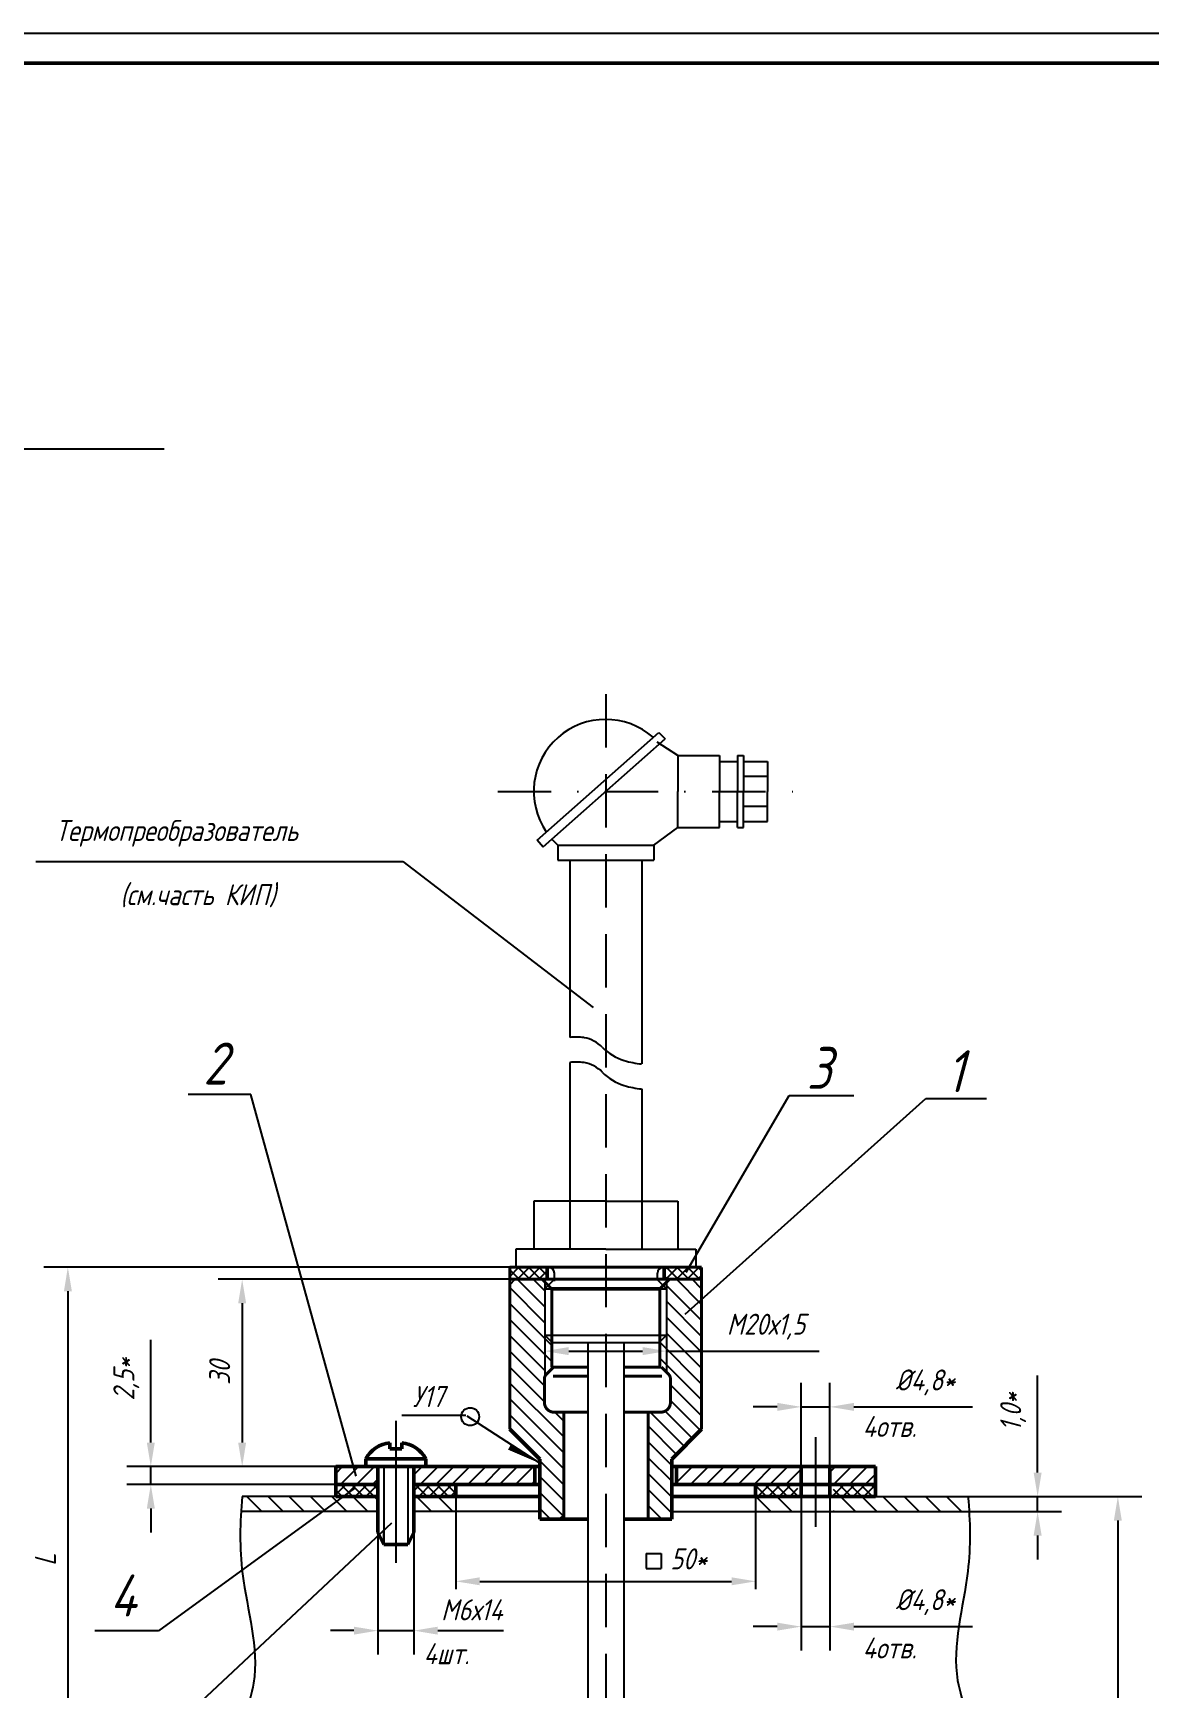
# Model space of a CAD drawing. Header units: inches. Extents: x 2854 to 6563, y -110 to 2015.
# Drawn here: x 5510.5 to 5696.8, y 1022.6 to 1298.7 of the extents above; entities that cross this region are included whole.
import ezdxf

# ---------------------------------------------------------------- set-up
doc = ezdxf.new("R2010")
doc.units = ezdxf.units.IN
doc.header["$LTSCALE"] = 0.7
doc.header["$MEASUREMENT"] = 0
doc.linetypes.add('DASHDOT', pattern=[25.4, 12.7, -6.35, 0, -6.35])
doc.linetypes.add('DASHED', pattern=[19.05, 12.7, -6.35])
doc.styles.get("Standard").update_dxf_attribs({"font": 'romand.shx', "width": 0.8, "oblique": 15, "height": 3.5})
doc.dimstyles.get("Standard").update_dxf_attribs({"dimtxt": 3.5, "dimasz": 4, "dimexe": 4, "dimexo": 0, "dimgap": 2, "dimtad": 1, "dimdec": 0, "dimdsep": 46, "dimtxsty": 'Standard', "dimcen": 0.09, "dimadec": 0, "dimazin": 0, "dimtfac": 1, "dimtdec": 0, "dimtmove": 0, "dimatfit": 3, "dimfxl": 0, "dimtolj": 1, "dimtzin": 0, "dimlwd": 25, "dimlwe": 25, "dimarcsym": 0})

# ---------------------------------------------------------------- blocks, each defined once
blk = doc.blocks.new('*D100')
at = {"color": 0, "lineweight": 25}
for p, q in [((5678.04, 1058.65), (5678.04, 1074.84)), ((5666.42, 1054.65), (5682.04, 1054.65)), ((5666.61, 1052.15), (5682.04, 1052.15)), ((5678.04, 1052.15), (5678.04, 1054.65)), ((5678.04, 1048.15), (5678.04, 1044.15))]:
    blk.add_line(p, q, dxfattribs=at)
for points in [[(5677.38, 1058.65), (5678.71, 1058.65), (5678.04, 1054.65)], [(5677.38, 1048.15), (5678.71, 1048.15), (5678.04, 1052.15)]]:
    blk.add_solid(points, dxfattribs=at)
at = {"layer": 'DEFPOINTS', "color": 0, "lineweight": 25}
for p in [(5666.42, 1054.65), (5666.61, 1052.15), (5678.04, 1054.65)]:
    blk.add_point(p, dxfattribs=at)
at = {"color": 0, "lineweight": 25, "insert": (5673.96, 1068.75), "char_height": 3.5, "attachment_point": 5, "rotation": 90}
blk.add_mtext('\\A1;1,0*', dxfattribs=at)
blk = doc.blocks.new('*D101')
at = {"color": 0, "lineweight": 25}
for p, q in [((5666.42, 1054.65), (5695.42, 1054.65)), ((5691.42, 1050.65), (5691.42, 954.76)), ((5666.79, 950.76), (5695.42, 950.76))]:
    blk.add_line(p, q, dxfattribs=at)
for points in [[(5690.75, 1050.65), (5692.08, 1050.65), (5691.42, 1054.65)], [(5690.75, 954.76), (5692.08, 954.76), (5691.42, 950.76)]]:
    blk.add_solid(points, dxfattribs=at)
at = {"layer": 'DEFPOINTS', "color": 0, "lineweight": 25}
for p in [(5666.42, 1054.65), (5666.79, 950.76), (5691.42, 950.76)]:
    blk.add_point(p, dxfattribs=at)
at = {"color": 0, "lineweight": 25, "insert": (5687.67, 1002.71), "char_height": 3.5, "attachment_point": 5, "rotation": 90}
blk.add_mtext('\\A1;H', dxfattribs=at)
blk = doc.blocks.new('*D112')
at = {"color": 0, "lineweight": 25}
for p, q in [((5638.62, 1059.65), (5638.62, 1073.6)), ((5643.42, 1059.65), (5643.42, 1073.6)), ((5634.62, 1069.6), (5630.62, 1069.6)), ((5638.62, 1069.6), (5643.42, 1069.6)), ((5647.42, 1069.6), (5667.2, 1069.6))]:
    blk.add_line(p, q, dxfattribs=at)
for points in [[(5634.62, 1070.27), (5634.62, 1068.93), (5638.62, 1069.6)], [(5647.42, 1070.27), (5647.42, 1068.93), (5643.42, 1069.6)]]:
    blk.add_solid(points, dxfattribs=at)
at = {"layer": 'DEFPOINTS', "color": 0, "lineweight": 25}
for p in [(5643.42, 1069.6), (5638.62, 1059.65), (5643.42, 1059.65)]:
    blk.add_point(p, dxfattribs=at)
at = {"color": 0, "lineweight": 25, "insert": (5659.31, 1073.68), "char_height": 3.5, "attachment_point": 5}
blk.add_mtext('\\A1;%%C4,8*', dxfattribs=at)
blk = doc.blocks.new('*D113')
at = {"color": 0, "lineweight": 25}
for p, q in [((5530.16, 1063.65), (5530.16, 1080.77)), ((5561.02, 1059.65), (5526.16, 1059.65)), ((5530.16, 1056.65), (5530.16, 1059.65)), ((5561.02, 1056.65), (5526.16, 1056.65)), ((5530.16, 1052.65), (5530.16, 1048.65))]:
    blk.add_line(p, q, dxfattribs=at)
for points in [[(5529.5, 1063.65), (5530.83, 1063.65), (5530.16, 1059.65)], [(5529.5, 1052.65), (5530.83, 1052.65), (5530.16, 1056.65)]]:
    blk.add_solid(points, dxfattribs=at)
at = {"layer": 'DEFPOINTS', "color": 0, "lineweight": 25}
for p in [(5530.16, 1059.65), (5561.02, 1059.65), (5561.02, 1056.65)]:
    blk.add_point(p, dxfattribs=at)
at = {"color": 0, "lineweight": 25, "insert": (5526.08, 1074.21), "char_height": 3.5, "attachment_point": 5, "rotation": 90}
blk.add_mtext('\\A1;2,5*', dxfattribs=at)
blk = doc.blocks.new('*D145')
at = {"color": 0, "lineweight": 25}
for p, q in [((5590.02, 1090.88), (5541.4, 1090.88)), ((5545.4, 1086.88), (5545.4, 1063.65)), ((5561.02, 1059.65), (5541.4, 1059.65))]:
    blk.add_line(p, q, dxfattribs=at)
for points in [[(5544.73, 1086.88), (5546.06, 1086.88), (5545.4, 1090.88)], [(5544.73, 1063.65), (5546.06, 1063.65), (5545.4, 1059.65)]]:
    blk.add_solid(points, dxfattribs=at)
at = {"layer": 'DEFPOINTS', "color": 0, "lineweight": 25}
for p in [(5590.02, 1090.88), (5545.4, 1059.65), (5561.02, 1059.65)]:
    blk.add_point(p, dxfattribs=at)
at = {"color": 0, "lineweight": 25, "insert": (5541.65, 1075.27), "char_height": 3.5, "attachment_point": 5, "rotation": 90}
blk.add_mtext('\\A1;30', dxfattribs=at)

msp = doc.modelspace()

# ---------------------------------------------------------------- hatches: boundary and pattern name
at = {"lineweight": 25}
h = msp.add_hatch(dxfattribs=at)
h.set_pattern_fill('ANSI37', color=256, scale=10, angle=90, style=0)
h.set_pattern_definition([(135, (0, -5), (-0.88388348, -0.88388348), []), (225, (0, -5), (0.88388348, -0.88388348), [])])
h.paths.add_polyline_path([(5596.28, 1092.88), (5591.02, 1092.88), (5590.02, 1092.88), (5590.02, 1090.88), (5596.28, 1090.88)])
h.paths.add_polyline_path([(5622.02, 1092.88), (5615.75, 1092.88), (5615.75, 1090.88), (5616.62, 1090.88), (5622.02, 1090.88)])
h = msp.add_hatch(dxfattribs=at)
h.set_pattern_fill('ANSI31', color=256, scale=15, style=0)
h.paths.add_polyline_path([(5594.22, 1059.65), (5574.02, 1059.65), (5574.02, 1056.65), (5594.22, 1056.65)])
h.paths.add_polyline_path([(5568.02, 1059.65), (5561.02, 1059.65), (5561.02, 1056.65), (5568.02, 1056.65)])
h.paths.add_polyline_path([(5638.62, 1059.65), (5617.82, 1059.65), (5617.82, 1056.65), (5638.62, 1056.65)])
h.paths.add_polyline_path([(5651.02, 1059.65), (5643.42, 1059.65), (5643.42, 1056.65), (5651.02, 1056.65)])

# ---------------------------------------------------------------- linework, layer by layer
for p, q in [((5302.11, 1298.69), (5896.11, 1298.69)), ((5594.58, 1164.12), (5614.87, 1182.07)), ((5614.87, 1182.07), (5615.91, 1180.99)), ((5595.57, 1162.99), (5615.91, 1180.99)), ((5618.02, 1178.24), (5614.62, 1180.44)), ((5618.02, 1178.24), (5618.02, 1172.24)), ((5618.02, 1178.24), (5625.02, 1178.24)), ((5618.02, 1178.24), (5618.02, 1172.24)), ((5625.02, 1178.24), (5625.02, 1172.24)), ((5625.02, 1177.24), (5628.02, 1177.24)), ((5628.02, 1178.24), (5629.02, 1178.24)), ((5628.02, 1178.24), (5628.02, 1172.24)), ((5629.02, 1178.24), (5629.02, 1172.24)), ((5629.02, 1177.24), (5633.02, 1177.24)), ((5633.02, 1177.24), (5633.02, 1172.24)), ((5633.02, 1174.74), (5629.02, 1174.74)), ((5618.02, 1166.24), (5618.02, 1172.24)), ((5618.02, 1166.24), (5618.02, 1172.24)), ((5618.02, 1166.24), (5618.02, 1172.24)), ((5618.02, 1166.24), (5618.02, 1172.24)), ((5625.02, 1166.24), (5625.02, 1172.24)), ((5625.02, 1166.24), (5625.02, 1172.24)), ((5628.02, 1166.24), (5628.02, 1172.24)), ((5628.02, 1166.24), (5628.02, 1172.24)), ((5629.02, 1166.24), (5629.02, 1172.24)), ((5629.02, 1166.24), (5629.02, 1172.24)), ((5633.02, 1167.24), (5633.02, 1172.24)), ((5633.02, 1167.24), (5633.02, 1172.24)), ((5633.02, 1169.74), (5629.02, 1169.74)), ((5633.02, 1169.74), (5629.02, 1169.74)), ((5614.02, 1163.29), (5618.02, 1166.24)), ((5618.02, 1166.24), (5625.02, 1166.24)), ((5618.02, 1166.24), (5625.02, 1166.24)), ((5625.02, 1167.24), (5628.02, 1167.24)), ((5625.02, 1167.24), (5628.02, 1167.24)), ((5628.02, 1166.24), (5629.02, 1166.24)), ((5628.02, 1166.24), (5629.02, 1166.24)), ((5629.02, 1167.24), (5633.02, 1167.24)), ((5629.02, 1167.24), (5633.02, 1167.24)), ((5594.6, 1164.14), (5595.57, 1162.99)), ((5598.02, 1163.29), (5614.02, 1163.29)), ((5598.02, 1163.29), (5598.02, 1160.79)), ((5614.02, 1163.29), (5614.02, 1160.79)), ((5598.02, 1160.79), (5614.02, 1160.79)), ((5600.02, 1160.79), (5600.02, 1131.19)), ((5612.02, 1160.79), (5612.02, 1126.79)), ((5600.02, 1127.02), (5600.02, 1095.88)), ((5612.02, 1122.63), (5612.02, 1095.88)), ((5606.02, 1103.88), (5594.02, 1103.88)), ((5606.02, 1103.88), (5594.02, 1103.88)), ((5606.02, 1103.88), (5618.02, 1103.88)), ((5606.02, 1095.88), (5591.02, 1095.88)), ((5606.02, 1095.88), (5621.02, 1095.88)), ((5621.02, 1092.88), (5591.02, 1092.88)), ((5595.88, 1090.81), (5595.88, 1086.8)), ((5597.47, 1090.59), (5597.47, 1091.88)), ((5614.64, 1090.81), (5614.64, 1091.88)), ((5616.16, 1090.81), (5616.16, 1086.8)), ((5595.85, 1089.31), (5616.16, 1089.31)), ((5615.02, 1089.31), (5615.02, 1086.8)), ((5595.88, 1086.8), (5595.88, 1076.22)), ((5615.02, 1086.8), (5615.02, 1082.57)), ((5616.16, 1086.8), (5616.16, 1076.22)), ((5597.02, 1082.56), (5597.02, 1078.9)), ((5615.02, 1082.57), (5615.02, 1078.9)), ((5595.85, 1081.54), (5616.16, 1081.54)), ((5595.85, 1081.54), (5597.02, 1080.38)), ((5597.02, 1080.34), (5615.02, 1080.34)), ((5616.13, 1081.54), (5615.02, 1080.44)), ((5595.88, 1076.22), (5595.88, 1074.65)), ((5616.16, 1076.22), (5616.16, 1075.37)), ((5599.02, 1050.88), (5599.02, 1068.72)), ((5613.02, 1055.88), (5613.02, 1068.72)), ((5595.18, 1060.13), (5582.91, 1068.06))]:
    msp.add_line(p, q)
at = {"lineweight": 50}
for p, q in [((5322.11, 1293.69), (5891.11, 1293.69)), ((5596.28, 1092.88), (5596.28, 1090.88)), ((5615.75, 1092.88), (5615.75, 1090.88)), ((5615.02, 1089.28), (5597.02, 1089.28)), ((5595.02, 1060.88), (5590.02, 1065.88)), ((5617.02, 1060.88), (5622.02, 1065.88)), ((5576.02, 1060.93), (5566.02, 1060.93)), ((5572.02, 1062.63), (5570.02, 1062.63)), ((5595.02, 1059.65), (5561.02, 1059.65)), ((5617.02, 1059.65), (5651.02, 1059.65)), ((5638.62, 1054.65), (5638.62, 1059.65)), ((5643.42, 1054.65), (5643.42, 1059.65)), ((5568.02, 1056.65), (5561.02, 1056.65)), ((5595.02, 1056.65), (5574.02, 1056.65)), ((5617.02, 1056.65), (5651.02, 1056.65)), ((5568.02, 1054.65), (5561.02, 1054.65)), ((5595.02, 1054.65), (5574.02, 1054.65)), ((5651.02, 1054.65), (5617.02, 1054.65)), ((5568.02, 1048.65), (5569.02, 1046.65)), ((5573.02, 1046.65), (5569.02, 1046.65)), ((5574.02, 1048.65), (5573.02, 1046.65))]:
    msp.add_line(p, q, dxfattribs=at)
at = {"lineweight": 25}
for p, q in [((5470.39, 1229.35), (5532.41, 1229.35)), ((5510.99, 1160.54), (5572.18, 1160.54)), ((5572.18, 1160.54), (5603.95, 1136.2)), ((5546.84, 1121.68), (5536.38, 1121.68)), ((5564.42, 1058.07), (5546.84, 1121.68)), ((5619.27, 1085.08), (5659.38, 1121.01)), ((5619.46, 1092.05), (5636.6, 1121.52)), ((5636.6, 1121.52), (5647.37, 1121.52)), ((5659.38, 1121.01), (5669.51, 1121.01)), ((5590.02, 1092.88), (5512.33, 1092.88)), ((5595.88, 1086.28), (5591.28, 1090.88)), ((5595.88, 1088.93), (5593.93, 1090.88)), ((5595.88, 1089.31), (5597.47, 1090.88)), ((5616.16, 1089.31), (5614.57, 1090.88)), ((5622.02, 1086.66), (5617.8, 1090.88)), ((5622.02, 1089.31), (5620.45, 1090.88)), ((5516.33, 1088.88), (5516.33, 989.42)), ((5595.88, 1083.63), (5590.02, 1089.49)), ((5622.02, 1084.01), (5616.16, 1089.86)), ((5597.02, 1079.84), (5590.02, 1086.84)), ((5622.02, 1081.35), (5616.16, 1087.21)), ((5597.02, 1077.19), (5590.02, 1084.19)), ((5621.82, 1078.9), (5616.16, 1084.56)), ((5616.16, 1083.4), (5616.16, 1075.37)), ((5595.88, 1075.68), (5590.02, 1081.53)), ((5622.02, 1073.4), (5615.02, 1080.4)), ((5619.17, 1078.9), (5616.16, 1081.91)), ((5595.81, 1073.09), (5590.02, 1078.88)), ((5599.85, 1078.9), (5612.16, 1078.9)), ((5622.02, 1070.75), (5615.02, 1077.75)), ((5616.52, 1078.9), (5616.16, 1079.26)), ((5616.16, 1078.9), (5641.63, 1078.9)), ((5622.02, 1076.05), (5619.17, 1078.9)), ((5622.02, 1078.7), (5621.82, 1078.9)), ((5595.81, 1070.44), (5590.02, 1076.23)), ((5599.02, 1064.58), (5590.02, 1073.58)), ((5622.02, 1068.1), (5616.81, 1073.3)), ((5599.02, 1061.93), (5590.02, 1070.93)), ((5599.02, 1067.23), (5597.53, 1068.72)), ((5619.15, 1063.01), (5613.44, 1068.72)), ((5620.48, 1064.33), (5615.93, 1068.88)), ((5621.8, 1065.66), (5616.81, 1070.65)), ((5582.71, 1068.17), (5572.01, 1068.17)), ((5599.02, 1059.28), (5590.02, 1068.28)), ((5617.82, 1061.68), (5613.08, 1066.43)), ((5617.02, 1059.84), (5613.08, 1063.77)), ((5599.02, 1056.62), (5595.02, 1060.62)), ((5617.02, 1057.19), (5613.08, 1061.12)), ((5599.02, 1053.97), (5595.02, 1057.97)), ((5617.02, 1054.53), (5613.08, 1058.47)), ((5564.1, 1055.97), (5531.42, 1032.23)), ((5568.02, 1056.65), (5561.02, 1056.65)), ((5562.69, 1056.65), (5561.02, 1054.98)), ((5562.1, 1054.65), (5561.02, 1055.73)), ((5563.87, 1054.65), (5561.87, 1056.65)), ((5564.46, 1056.65), (5562.46, 1054.65)), ((5565.63, 1054.65), (5563.63, 1056.65)), ((5566.23, 1056.65), (5564.23, 1054.65)), ((5567.4, 1054.65), (5565.4, 1056.65)), ((5568, 1056.65), (5566, 1054.65)), ((5568.02, 1055.8), (5567.17, 1056.65)), ((5568.02, 1054.91), (5567.76, 1054.65)), ((5581.02, 1056.65), (5574.02, 1056.65)), ((5575.07, 1056.65), (5574.02, 1055.61)), ((5574.47, 1054.65), (5574.02, 1055.11)), ((5576.24, 1054.65), (5574.24, 1056.65)), ((5576.83, 1056.65), (5574.83, 1054.65)), ((5578.01, 1054.65), (5576.01, 1056.65)), ((5578.6, 1056.65), (5576.6, 1054.65)), ((5579.78, 1054.65), (5577.78, 1056.65)), ((5580.37, 1056.65), (5578.37, 1054.65)), ((5581.02, 1055.18), (5579.54, 1056.65)), ((5581.02, 1055.53), (5580.14, 1054.65)), ((5598.87, 1051.47), (5595.02, 1055.32)), ((5617.02, 1051.88), (5613.08, 1055.82)), ((5632.81, 1054.65), (5630.81, 1056.65)), ((5631.02, 1056.65), (5651.02, 1056.65)), ((5633.4, 1056.65), (5631.4, 1054.65)), ((5634.58, 1054.65), (5632.58, 1056.65)), ((5635.17, 1056.65), (5633.17, 1054.65)), ((5636.34, 1054.65), (5634.34, 1056.65)), ((5636.94, 1056.65), (5634.94, 1054.65)), ((5638.02, 1054.75), (5636.11, 1056.65)), ((5638.02, 1055.97), (5636.71, 1054.65)), ((5638.02, 1056.52), (5637.88, 1056.65)), ((5644.02, 1056.65), (5651.02, 1056.65)), ((5645.78, 1056.65), (5644.02, 1054.89)), ((5645.18, 1054.65), (5644.02, 1055.82)), ((5646.95, 1054.65), (5644.95, 1056.65)), ((5647.55, 1056.65), (5645.55, 1054.65)), ((5648.72, 1054.65), (5646.72, 1056.65)), ((5649.31, 1056.65), (5647.31, 1054.65)), ((5650.49, 1054.65), (5648.49, 1056.65)), ((5651.02, 1056.59), (5649.08, 1054.65)), ((5651.02, 1055.89), (5650.25, 1056.65)), ((5651.02, 1054.82), (5650.85, 1054.65)), ((5568.02, 1052.15), (5545.2, 1052.15)), ((5568.02, 1054.65), (5545.39, 1054.65)), ((5548.69, 1052.15), (5546.19, 1054.65)), ((5552.22, 1052.15), (5549.72, 1054.65)), ((5555.76, 1052.15), (5553.26, 1054.65)), ((5559.29, 1052.15), (5556.79, 1054.65)), ((5562.83, 1052.15), (5560.33, 1054.65)), ((5568.02, 1054.65), (5561.02, 1054.65)), ((5568.02, 1054.65), (5561.02, 1054.65)), ((5568.02, 1054.65), (5561.02, 1054.65)), ((5568.02, 1054.65), (5561.02, 1054.65)), ((5568.02, 1054.65), (5561.02, 1054.65)), ((5566.37, 1052.15), (5563.87, 1054.65)), ((5568.02, 1054.04), (5567.4, 1054.65)), ((5595.02, 1054.65), (5574.02, 1054.65)), ((5595.02, 1054.65), (5574.02, 1054.65)), ((5595.02, 1054.65), (5574.02, 1054.65)), ((5595.02, 1054.65), (5574.02, 1054.65)), ((5595.02, 1054.65), (5574.02, 1054.65)), ((5595.02, 1054.65), (5574.02, 1054.65)), ((5595.02, 1052.15), (5574.02, 1052.15)), ((5576.97, 1052.15), (5574.47, 1054.65)), ((5580.51, 1052.15), (5578.01, 1054.65)), ((5581.02, 1054.65), (5581.02, 1039.21)), ((5596.81, 1050.88), (5595.02, 1052.67)), ((5615.37, 1050.88), (5613.08, 1053.17)), ((5617.02, 1054.65), (5649.18, 1054.65)), ((5617.02, 1054.65), (5650.76, 1054.65)), ((5617.02, 1054.65), (5650.61, 1054.65)), ((5617.02, 1054.65), (5651.02, 1054.65)), ((5617.02, 1052.15), (5666.61, 1052.15)), ((5631.02, 1054.65), (5631.02, 1039.21)), ((5633.54, 1052.15), (5631.04, 1054.65)), ((5637.08, 1052.15), (5634.58, 1054.65)), ((5638.62, 1052.15), (5638.62, 1028.96)), ((5643.42, 1052.15), (5643.42, 1028.96)), ((5644.15, 1052.15), (5644.02, 1052.28)), ((5647.68, 1052.15), (5645.18, 1054.65)), ((5651.22, 1052.15), (5648.72, 1054.65)), ((5651.02, 1054.65), (5666.42, 1054.65)), ((5654.75, 1052.15), (5652.25, 1054.65)), ((5658.29, 1052.15), (5655.79, 1054.65)), ((5661.82, 1052.15), (5659.32, 1054.65)), ((5665.36, 1052.15), (5662.86, 1054.65)), ((5666.42, 1054.63), (5666.4, 1054.65)), ((5570.28, 1050.21), (5531.28, 1013.7)), ((5568.02, 1048.65), (5568.02, 1028.29)), ((5569.02, 1046.65), (5569.02, 1048.72)), ((5574.02, 1048.65), (5574.02, 1028.29)), ((5612.79, 1045.16), (5615.29, 1045.16)), ((5612.79, 1045.16), (5612.79, 1042.66)), ((5615.29, 1045.16), (5615.29, 1042.66)), ((5612.79, 1042.66), (5615.29, 1042.66)), ((5585.02, 1040.51), (5627.02, 1040.51)), ((5634.62, 1032.96), (5630.62, 1032.96)), ((5638.62, 1032.96), (5643.42, 1032.96)), ((5647.42, 1032.96), (5667.2, 1032.96)), ((5531.42, 1032.23), (5520.85, 1032.23)), ((5564.02, 1032.29), (5560.12, 1032.29)), ((5568.02, 1032.29), (5574.02, 1032.29)), ((5578.02, 1032.29), (5588.95, 1032.29))]:
    msp.add_line(p, q, dxfattribs=at)
at = {"linetype": 'DASHED'}
msp.add_line((5606.02, 1188.44), (5606.02, 984.11), dxfattribs=at)
at = {"linetype": 'DASHDOT'}
msp.add_line((5588.02, 1172.24), (5641.02, 1172.24), dxfattribs=at)
at = {"linetype": 'Continuous'}
for p, q in [((5594.02, 1103.88), (5594.02, 1095.88)), ((5618.02, 1103.88), (5618.02, 1095.88)), ((5591.02, 1095.88), (5591.02, 1092.88)), ((5621.02, 1095.88), (5621.02, 1092.88)), ((5603.02, 1080.34), (5603.02, 1076.22)), ((5609.02, 1080.34), (5609.02, 1076.22)), ((5603.02, 1076.22), (5603.02, 992.44)), ((5609.02, 1076.22), (5609.02, 992.44)), ((5571.02, 1067.27), (5571.02, 1043.57)), ((5641.02, 1064.56), (5641.02, 1049.61)), ((5569.02, 1059.65), (5569.02, 1046.65)), ((5573.02, 1059.65), (5573.02, 1046.65)), ((5638.62, 1054.65), (5638.62, 1052.15)), ((5643.42, 1054.65), (5643.42, 1052.15))]:
    msp.add_line(p, q, dxfattribs=at)
at = {"color": 0}
for p, q in [((5590.02, 1089.98), (5590.92, 1090.88)), ((5615.31, 1068.64), (5615.4, 1068.73)), ((5599.02, 1057.4), (5599.04, 1057.42)), ((5598.28, 1050.88), (5599.02, 1051.61))]:
    msp.add_line(p, q, dxfattribs=at)
at = {"linetype": 'Continuous', "lineweight": 50}
for p, q in [((5570.02, 1063.61), (5570.02, 1062.63)), ((5572.02, 1063.61), (5572.02, 1062.63)), ((5566.02, 1060.93), (5566.02, 1059.63)), ((5576.02, 1060.93), (5576.02, 1059.63)), ((5595.02, 1060.88), (5595.02, 1050.88)), ((5617.02, 1060.88), (5617.02, 1050.88)), ((5561.02, 1059.65), (5561.02, 1054.65)), ((5568.02, 1059.65), (5568.02, 1048.65)), ((5574.02, 1059.65), (5574.02, 1048.65)), ((5594.22, 1059.65), (5594.22, 1056.65)), ((5617.82, 1059.65), (5617.82, 1056.65)), ((5651.02, 1059.65), (5651.02, 1054.65)), ((5651.02, 1059.65), (5651.02, 1054.65)), ((5568.02, 1056.65), (5568.02, 1054.65)), ((5574.02, 1056.65), (5574.02, 1054.65)), ((5581.02, 1056.65), (5581.02, 1054.65)), ((5631.02, 1056.65), (5631.02, 1054.65))]:
    msp.add_line(p, q, dxfattribs=at)
at = {"color": 0, "linetype": 'ByBlock', "lineweight": 50}
for p, q in [((5603.02, 1050.88), (5595.02, 1050.88)), ((5617.02, 1050.88), (5609.02, 1050.88))]:
    msp.add_line(p, q, dxfattribs=at)
for points, const_width in [([(5616.62, 1092.88), (5590.02, 1092.88)], 0.5), ([(5590.02, 1092.88), (5590.02, 1086.8)], 0.5), ([(5616.62, 1090.88), (5590.02, 1090.88)], 0.5), ([(5597.02, 1089.28), (5595.42, 1090.88)], 0.5), ([(5606.02, 1090.88), (5598.77, 1090.88)], 0.5), ([(5606.02, 1090.88), (5616.62, 1090.88)], 0.5), ([(5615.02, 1089.28), (5616.62, 1090.88)], 0.5), ([(5615.11, 1092.88), (5622.02, 1092.88)], 0.5), ([(5615.11, 1090.88), (5622.02, 1090.88)], 0.5), ([(5622.02, 1092.88), (5622.02, 1086.8)], 0.5), ([(5597.02, 1089.28), (5597.02, 1086.8)], 0.5), ([(5615.02, 1089.28), (5615.02, 1086.8)], 0.5), ([(5590.02, 1086.8), (5590.02, 1076.22)], 0.5), ([(5597.02, 1086.8), (5597.02, 1076.22)], 0.5), ([(5615.02, 1086.8), (5615.02, 1076.22)], 0.5), ([(5622.02, 1086.8), (5622.02, 1076.22)], 0.5), ([(5590.02, 1076.22), (5590.02, 1065.88)], 0.5), ([(5590.02, 1076.63), (5590.02, 1065.88)], 0.25), ([(5595.81, 1074.3), (5595.81, 1070.32)], 0.5), ([(5596.11, 1075.01), (5597.31, 1076.22)], 0.5), ([(5603.02, 1076.22), (5597.02, 1076.22)], 0.5), ([(5603.02, 1076.22), (5597.02, 1076.22)], 0.5), ([(5603.02, 1074.72), (5597.21, 1074.72)], 0.5), ([(5615.02, 1076.22), (5609.02, 1076.22)], 0.5), ([(5615.31, 1076.22), (5609.02, 1076.22)], 0.5), ([(5609.02, 1074.72), (5615.41, 1074.72)], 0.5), ([(5616.52, 1075.01), (5615.31, 1076.22)], 0.5), ([(5616.81, 1074.3), (5616.81, 1070.32)], 0.5), ([(5622.02, 1076.22), (5622.02, 1065.88)], 0.5), ([(5622.02, 1076.37), (5622.02, 1065.88)], 0.25), ([(5603.02, 1068.72), (5597.41, 1068.72)], 0.5), ([(5603.02, 1068.72), (5597.41, 1068.72)], 0.5), ([(5599.04, 1050.88), (5599.04, 1068.72)], 0.5), ([(5609.02, 1068.72), (5615.21, 1068.72)], 0.5), ([(5609.02, 1068.72), (5615.21, 1068.72)], 0.5), ([(5613.08, 1050.88), (5613.08, 1068.72)], 0.5)]:
    msp.add_lwpolyline(points, dxfattribs=dict(const_width=const_width))
at = {"const_width": 0.5}
for points in [[(5596.11, 1075.01, 0.198912), (5595.81, 1074.3, 0.198912)], [(5616.52, 1075.01, -0.198912), (5616.81, 1074.3, -0.198912)], [(5595.81, 1070.32, 0.414214), (5597.41, 1068.72, 0.414214)], [(5616.81, 1070.32, -0.414214), (5615.21, 1068.72, -0.414214)]]:
    msp.add_lwpolyline(points, format="xyb", dxfattribs=at)
msp.add_lwpolyline([(5595.18, 1060.13, 0, 1, 0), (5589.97, 1062.91, 1, 1, 0)], format="xyseb")
msp.add_circle((5583.42, 1067.97), 1.5)
for centre, radius, start, end in [((5606.02, 1172.24), 12, 48.6939, 214.3324), ((5606.02, 1172.24), 12, 221.5132, 228.1897), ((5601.17, 1124.03), 7.25, 80.1131, 99.1593), ((5601.45, 1125.61), 5.64, 44.8661, 80.1131), ((5611.76, 1135.88), 8.91, 224.8661, 252.7507), ((5601.17, 1119.86), 7.25, 80.1131, 99.1593), ((5601.45, 1121.45), 5.64, 44.8661, 80.1131), ((5613.32, 1140.92), 14.19, 252.7507, 264.714), ((5611.76, 1131.71), 8.91, 224.8661, 252.7507), ((5613.32, 1136.75), 14.19, 252.7507, 264.714), ((5596.47, 1091.88), 1, 0, 90), ((5615.64, 1091.88), 1, 90, 180)]:
    msp.add_arc(centre, radius, start, end)
at = {"lineweight": 50}
for centre, start, end in [((5570.47, 1058.63), 95.1768, 152.6129), ((5571.57, 1058.63), 27.3871, 84.8232)]:
    msp.add_arc(centre, 5, start, end, dxfattribs=at)
at = {"lineweight": 25}
for points, knots in [([(5545.39, 1054.65), (5545, 1050.37), (5544.81, 1039.98), (5549.51, 1025.65), (5540.48, 1007.13), (5550.96, 987.38), (5544.63, 966.88), (5545.08, 955.78), (5545.68, 950.76)], [13.314874, 13.314874, 13.314874, 13.314874, 26.203933, 44.532425, 55.889617, 84.69372, 103.092718, 118.211579, 118.211579, 118.211579, 118.211579]), ([(5666.42, 1054.65), (5666.81, 1050.52), (5667.02, 1040.27), (5662.46, 1026.06), (5671.63, 1007.6), (5661.29, 987.78), (5667.81, 967.18), (5667.39, 955.93), (5666.79, 950.76)], [13.755053, 13.755053, 13.755053, 13.755053, 26.203933, 44.532425, 55.889617, 84.69372, 103.092718, 118.652279, 118.652279, 118.652279, 118.652279])]:
    msp.add_open_spline(points, degree=3, knots=knots, dxfattribs=at)
for points in [[(5515.67, 1088.88), (5517, 1088.88), (5516.33, 1092.88)], [(5599.85, 1079.57), (5599.85, 1078.23), (5595.85, 1078.9)], [(5612.16, 1079.57), (5612.16, 1078.23), (5616.16, 1078.9)], [(5585.02, 1041.18), (5585.02, 1039.85), (5581.02, 1040.51)], [(5627.02, 1041.18), (5627.02, 1039.85), (5631.02, 1040.51)], [(5564.02, 1032.95), (5564.02, 1031.62), (5568.02, 1032.29)], [(5578.02, 1032.95), (5578.02, 1031.62), (5574.02, 1032.29)], [(5634.62, 1033.62), (5634.62, 1032.29), (5638.62, 1032.96)], [(5647.42, 1033.62), (5647.42, 1032.29), (5643.42, 1032.96)]]:
    msp.add_solid(points, dxfattribs=at)
at = {"layer": 'DEFPOINTS', "color": 0, "linetype": 'ByBlock'}
for p in [(5606.02, 1184.24), (5595.76, 1093.84), (5590.02, 1090.88), (5590.02, 1090.88), (5590.02, 1090.88), (5613.27, 1090.65), (5616.53, 1080.14), (5595.55, 1078.89), (5595.55, 1077.72), (5595.84, 1076.49), (5595.84, 1076.49), (5597.81, 1074.49), (5616.84, 1076.49), (5597.41, 1068.72), (5597.41, 1068.72), (5615.21, 1068.72), (5599.04, 1062.61)]:
    msp.add_point(p, dxfattribs=at)

# ---------------------------------------------------------------- texts
at = {"lineweight": 25, "attachment_point": 1}
for s, insert, char_height, width in [('Термопреобразователь', (5514.27, 1167.47), 3.5, 79.017), ('(см.часть КИП)', (5525.05, 1156.76), 3.5, 70.1575), ('2', (5538.91, 1130.36), 7, 31.6939), ('3', (5639.53, 1129.62), 7, 31.6939), ('1', (5662.82, 1129.08), 7, 31.6939), ('У17', (5573.83, 1073.08), 3.5, 15.4142), ('4отв.', (5648.86, 1068.09), 3.5, 17.9366), ('4', (5523.32, 1041.64), 7, 31.6939), ('4шт.', (5575.65, 1030.19), 3.5, 17.9366), ('4отв.', (5648.86, 1031.15), 3.5, 17.9366)]:
    msp.add_mtext(s, dxfattribs=dict(at, insert=insert, char_height=char_height, width=width))
at = {"lineweight": 25, "char_height": 3.5, "attachment_point": 5}
for s, insert in [('\\A1;М20х1,5', (5632.75, 1082.98)), ('50*', (5619.84, 1044.26)), ('\\A1;%%C4,8*', (5659.31, 1037.04)), ('\\A1;М6х14', (5583.7, 1035.76))]:
    msp.add_mtext(s, dxfattribs=dict(at, insert=insert))
at = {"lineweight": 25, "insert": (5512.58, 1044.16), "char_height": 3.5, "attachment_point": 5, "rotation": 90}
msp.add_mtext('\\A1;L', dxfattribs=at)

# ---------------------------------------------------------------- dimensions: what is measured, and where the dimension line sits
at = {"lineweight": 25}
for base, p1, p2, text, picture, middle in [((5545.4, 1059.65), (5590.02, 1090.88), (5561.02, 1059.65), '30', '*D145', (5541.65, 1075.27)), ((5530.16, 1059.65), (5561.02, 1056.65), (5561.02, 1059.65), '2,5*', '*D113', (5526.08, 1074.21)), ((5678.04, 1054.65), (5666.61, 1052.15), (5666.42, 1054.65), '1,0*', '*D100', (5673.96, 1068.75)), ((5691.42, 950.76), (5666.42, 1054.65), (5666.79, 950.76), 'H', '*D101', (5687.67, 1002.71))]:
    dim = msp.add_linear_dim(base=base, p1=p1, p2=p2, angle=90, text=text, dimstyle='Standard', dxfattribs=at)
    dim.commit()
    dim.dimension.update_dxf_attribs({"geometry": picture, "text_midpoint": middle})
dim = msp.add_linear_dim(base=(5643.42, 1069.6), p1=(5638.62, 1059.65), p2=(5643.42, 1059.65), text='%%C4,8*', dimstyle='Standard', dxfattribs=at)
dim.commit()
dim.dimension.update_dxf_attribs({"geometry": '*D112', "text_midpoint": (5659.31, 1073.68)})

doc.saveas('drawing.dxf')
